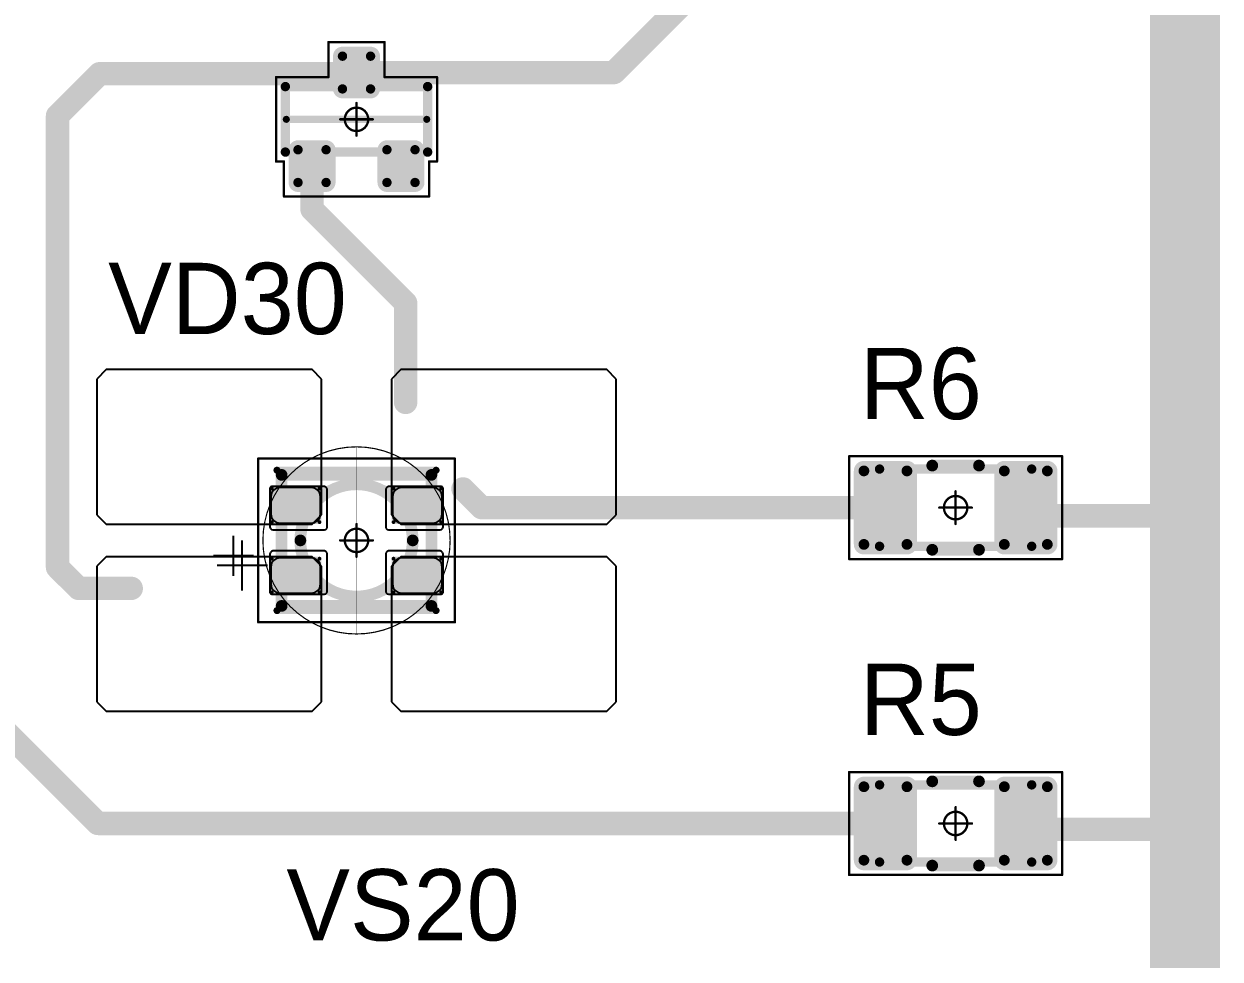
# Model space of a CAD drawing. Header units: millimetres. Extents: x 0 to 400, y 0 to 511.
# Drawn here: x 92.89 to 118.45, y 152.55 to 172.54 of the extents above; entities that cross this region are included whole.
import ezdxf

# ---------------------------------------------------------------- set-up
doc = ezdxf.new("R2010")
doc.units = ezdxf.units.MM
for name, color, linetype in [('Mechanical13', 56, 'Continuous'), ('Mechanical15', 56, 'Continuous'), ('Mechanical2', 216, 'Continuous'), ('TopLayer', 1, 'Continuous'), ('TopOverlay', 2, 'Continuous'), ('TopPaste', 8, 'Continuous'), ('TopSolder', 216, 'Continuous')]:
    doc.layers.add(name, color=color, linetype=linetype)

# ---------------------------------------------------------------- blocks, each defined once
blk = doc.blocks.new('SOT23_567')
at = {"layer": 'Mechanical13', "const_width": 0.2}
for points in [[(-0.7, 1.52), (0.7, 1.52)], [(-0.7, 1.52), (-0.7, -1.52)], [(0.7, 1.52), (0.7, -1.52)], [(-0.7, -1.52), (0.7, -1.52)]]:
    blk.add_lwpolyline(points, dxfattribs=at)
at = {"layer": 'Mechanical13', "const_width": 0.1}
for points in [[(-0.75, 1.52, 1), (-0.65, 1.52, 1)], [(-0.75, 1.52, 1), (-0.65, 1.52, 1)], [(0.65, 1.52, 1), (0.75, 1.52, 1)], [(0.65, 1.52, 1), (0.75, 1.52, 1)], [(-0.75, -1.52, 1), (-0.65, -1.52, 1)], [(-0.75, -1.52, 1), (-0.65, -1.52, 1)], [(0.65, -1.52, 1), (0.75, -1.52, 1)], [(0.65, -1.52, 1), (0.75, -1.52, 1)]]:
    blk.add_lwpolyline(points, format="xyb", close=True, dxfattribs=at)
at = {"layer": 'Mechanical15', "const_width": 0.05}
for points in [[(-1.65, 1.55), (-1.65, -1.55)], [(-1.65, 1.55), (-0.9, 1.55)], [(-0.9, 1.72), (-0.9, 1.55)], [(-0.9, 1.72), (0.9, 1.72)], [(0.9, 1.72), (0.9, 0.6)], [(0.9, 0.6), (1.65, 0.6)], [(1.65, 0.6), (1.65, -0.6)], [(0, 0.35), (0, -0.35)], [(-0.35, 0), (0.35, 0)], [(0.9, -0.6), (1.65, -0.6)], [(0.9, -0.6), (0.9, -1.72)], [(-1.65, -1.55), (-0.9, -1.55)], [(-0.9, -1.55), (-0.9, -1.72)], [(-0.9, -1.72), (0.9, -1.72)]]:
    blk.add_lwpolyline(points, dxfattribs=at)
at = {"layer": 'Mechanical15'}
for points, const_width in [([(-1.662, 1.55, 1), (-1.637, 1.55, 1)], 0.025), ([(-1.662, 1.55, 1), (-1.637, 1.55, 1)], 0.025), ([(-0.913, 1.72, 1), (-0.888, 1.72, 1)], 0.025), ([(-0.913, 1.72, 1), (-0.888, 1.72, 1)], 0.025), ([(-0.913, 1.55, 1), (-0.888, 1.55, 1)], 0.025), ([(-0.913, 1.55, 1), (-0.888, 1.55, 1)], 0.025), ([(0.888, 1.72, 1), (0.913, 1.72, 1)], 0.025), ([(0.888, 1.72, 1), (0.913, 1.72, 1)], 0.025), ([(0.888, 0.6, 1), (0.913, 0.6, 1)], 0.025), ([(0.888, 0.6, 1), (0.913, 0.6, 1)], 0.025), ([(1.637, 0.6, 1), (1.662, 0.6, 1)], 0.025), ([(1.637, 0.6, 1), (1.662, 0.6, 1)], 0.025), ([(0.25, 0, 1), (-0.25, 0, 1)], 0.05), ([(-0.012, 0.35, 1), (0.012, 0.35, 1)], 0.025), ([(-0.362, 0, 1), (-0.337, 0, 1)], 0.025), ([(-0.262, 0, 1), (-0.238, 0, 1)], 0.025), ([(0.238, 0, 1), (0.262, 0, 1)], 0.025), ([(0.337, 0, 1), (0.362, 0, 1)], 0.025), ([(-0.012, -0.35, 1), (0.012, -0.35, 1)], 0.025), ([(0.888, -0.6, 1), (0.913, -0.6, 1)], 0.025), ([(0.888, -0.6, 1), (0.913, -0.6, 1)], 0.025), ([(1.637, -0.6, 1), (1.662, -0.6, 1)], 0.025), ([(1.637, -0.6, 1), (1.662, -0.6, 1)], 0.025), ([(-1.662, -1.55, 1), (-1.637, -1.55, 1)], 0.025), ([(-1.662, -1.55, 1), (-1.637, -1.55, 1)], 0.025), ([(-0.913, -1.55, 1), (-0.888, -1.55, 1)], 0.025), ([(-0.913, -1.55, 1), (-0.888, -1.55, 1)], 0.025), ([(-0.913, -1.72, 1), (-0.888, -1.72, 1)], 0.025), ([(-0.913, -1.72, 1), (-0.888, -1.72, 1)], 0.025), ([(0.888, -1.72, 1), (0.913, -1.72, 1)], 0.025), ([(0.888, -1.72, 1), (0.913, -1.72, 1)], 0.025)]:
    blk.add_lwpolyline(points, format="xyb", close=True, dxfattribs=dict(at, const_width=const_width))
at = {"layer": 'TopLayer', "const_width": 0.1}
for points in [[(-1.4, 1.25, 1), (-1.3, 1.25, 1)], [(-0.7, 1.25, 1), (-0.6, 1.25, 1)], [(-1.4, 0.65, 1), (-1.3, 0.65, 1)], [(-0.7, 0.65, 1), (-0.6, 0.65, 1)], [(0.6, 0.3, 1), (0.7, 0.3, 1)], [(1.3, 0.3, 1), (1.4, 0.3, 1)], [(0.6, -0.3, 1), (0.7, -0.3, 1)], [(1.3, -0.3, 1), (1.4, -0.3, 1)], [(-1.4, -0.65, 1), (-1.3, -0.65, 1)], [(-0.7, -0.65, 1), (-0.6, -0.65, 1)], [(-1.4, -1.25, 1), (-1.3, -1.25, 1)], [(-0.7, -1.25, 1), (-0.6, -1.25, 1)]]:
    blk.add_lwpolyline(points, format="xyb", close=True, dxfattribs=at)
at = {"layer": 'TopLayer'}
for points in [[(-1.35, 1.35), (-1.35, 0.55), (-0.65, 1.35), (-0.65, 0.55)], [(-1.45, 1.25), (-1.45, 0.65), (-0.55, 1.25), (-0.55, 0.65)], [(0.55, 0.3), (0.55, -0.3), (1.45, 0.3), (1.45, -0.3)], [(0.65, 0.4), (0.65, -0.4), (1.35, 0.4), (1.35, -0.4)], [(-1.45, -0.65), (-1.45, -1.25), (-0.55, -0.65), (-0.55, -1.25)], [(-1.35, -0.55), (-1.35, -1.35), (-0.65, -0.55), (-0.65, -1.35)]]:
    blk.add_solid(points, dxfattribs=at)
at = {"layer": 'TopOverlay', "const_width": 0.15}
blk.add_lwpolyline([(0, 1.5), (0, -1.5)], dxfattribs=at)
at = {"layer": 'TopOverlay', "const_width": 0.075}
for points in [[(-0.038, 1.5, 1), (0.038, 1.5, 1)], [(-0.038, -1.5, 1), (0.038, -1.5, 1)]]:
    blk.add_lwpolyline(points, format="xyb", close=True, dxfattribs=at)
at = {"layer": 'TopPaste', "const_width": 0.075}
for points in [[(-1.387, 1.25, 1), (-1.313, 1.25, 1)], [(-0.687, 1.25, 1), (-0.613, 1.25, 1)], [(-1.387, 0.65, 1), (-1.313, 0.65, 1)], [(-0.687, 0.65, 1), (-0.613, 0.65, 1)], [(0.613, 0.3, 1), (0.687, 0.3, 1)], [(1.313, 0.3, 1), (1.387, 0.3, 1)], [(0.613, -0.3, 1), (0.687, -0.3, 1)], [(1.313, -0.3, 1), (1.387, -0.3, 1)], [(-1.387, -0.65, 1), (-1.313, -0.65, 1)], [(-0.687, -0.65, 1), (-0.613, -0.65, 1)], [(-1.387, -1.25, 1), (-1.313, -1.25, 1)], [(-0.687, -1.25, 1), (-0.613, -1.25, 1)]]:
    blk.add_lwpolyline(points, format="xyb", close=True, dxfattribs=at)
at = {"layer": 'TopPaste'}
for points in [[(-1.35, 1.325), (-1.35, 0.575), (-0.65, 1.325), (-0.65, 0.575)], [(-1.425, 1.25), (-1.425, 0.65), (-0.575, 1.25), (-0.575, 0.65)], [(0.575, 0.3), (0.575, -0.3), (1.425, 0.3), (1.425, -0.3)], [(0.65, 0.375), (0.65, -0.375), (1.35, 0.375), (1.35, -0.375)], [(-1.425, -0.65), (-1.425, -1.25), (-0.575, -0.65), (-0.575, -1.25)], [(-1.35, -0.575), (-1.35, -1.325), (-0.65, -0.575), (-0.65, -1.325)]]:
    blk.add_solid(points, dxfattribs=at)
at = {"layer": 'TopSolder', "const_width": 0.202}
for points in [[(-1.451, 1.25, 1), (-1.249, 1.25, 1)], [(-0.751, 1.25, 1), (-0.549, 1.25, 1)], [(-1.451, 0.65, 1), (-1.249, 0.65, 1)], [(-0.751, 0.65, 1), (-0.549, 0.65, 1)], [(0.549, 0.3, 1), (0.751, 0.3, 1)], [(1.249, 0.3, 1), (1.451, 0.3, 1)], [(0.549, -0.3, 1), (0.751, -0.3, 1)], [(1.249, -0.3, 1), (1.451, -0.3, 1)], [(-1.451, -0.65, 1), (-1.249, -0.65, 1)], [(-0.751, -0.65, 1), (-0.549, -0.65, 1)], [(-1.451, -1.25, 1), (-1.249, -1.25, 1)], [(-0.751, -1.25, 1), (-0.549, -1.25, 1)]]:
    blk.add_lwpolyline(points, format="xyb", close=True, dxfattribs=at)
at = {"layer": 'TopSolder'}
for points in [[(-1.35, 1.452), (-1.35, 0.448), (-0.65, 1.452), (-0.65, 0.448)], [(-1.552, 1.25), (-1.552, 0.65), (-0.448, 1.25), (-0.448, 0.65)], [(0.448, 0.3), (0.448, -0.3), (1.552, 0.3), (1.552, -0.3)], [(0.65, 0.502), (0.65, -0.502), (1.35, 0.502), (1.35, -0.502)], [(-1.35, -0.448), (-1.35, -1.452), (-0.65, -0.448), (-0.65, -1.452)], [(-1.552, -0.65), (-1.552, -1.25), (-0.448, -0.65), (-0.448, -1.25)]]:
    blk.add_solid(points, dxfattribs=at)
blk = doc.blocks.new('E65F_771')
at = {"layer": 'Mechanical13'}
for p, q in [((2.441, 1.071), (2.441, 0)), ((1.905, 0.536), (2.976, 0.536))]:
    blk.add_line(p, q, dxfattribs=at)
at = {"layer": 'Mechanical13', "const_width": 0.25}
for points in [[(-1.6, 1.4), (-1.6, -1.4)], [(1.6, 1.4), (-1.6, 1.4)], [(1.6, 1.4), (1.6, -1.4)], [(1.6, -1.4), (-1.6, -1.4)]]:
    blk.add_lwpolyline(points, dxfattribs=at)
at = {"layer": 'Mechanical13'}
for points, const_width in [([(-1.663, 1.4, 1), (-1.538, 1.4, 1)], 0.125), ([(-1.663, 1.4, 1), (-1.538, 1.4, 1)], 0.125), ([(1.2, 0, 1), (-1.2, 0, 1)], 0.25), ([(1.537, 1.4, 1), (1.662, 1.4, 1)], 0.125), ([(1.537, 1.4, 1), (1.662, 1.4, 1)], 0.125), ([(-1.263, 0, 1), (-1.138, 0, 1)], 0.125), ([(1.137, 0, 1), (1.262, 0, 1)], 0.125), ([(-1.663, -1.4, 1), (-1.538, -1.4, 1)], 0.125), ([(-1.663, -1.4, 1), (-1.538, -1.4, 1)], 0.125), ([(1.537, -1.4, 1), (1.662, -1.4, 1)], 0.125), ([(1.537, -1.4, 1), (1.662, -1.4, 1)], 0.125)]:
    blk.add_lwpolyline(points, format="xyb", close=True, dxfattribs=dict(at, const_width=const_width))
at = {"layer": 'Mechanical15', "const_width": 0.05}
for points in [[(2.1, 1.75), (-2.1, 1.75)], [(-2.1, 1.75), (-2.1, -1.75)], [(2.1, 1.75), (2.1, -1.75)], [(0, 0.35), (0, -0.35)], [(0, 0.35), (0, -0.35)], [(0.35, 0), (-0.35, 0)], [(0.35, 0), (-0.35, 0)], [(2.1, -1.75), (-2.1, -1.75)]]:
    blk.add_lwpolyline(points, dxfattribs=at)
at = {"layer": 'Mechanical15'}
for points, const_width in [([(-2.113, 1.75, 1), (-2.088, 1.75, 1)], 0.025), ([(-2.113, 1.75, 1), (-2.088, 1.75, 1)], 0.025), ([(2.087, 1.75, 1), (2.112, 1.75, 1)], 0.025), ([(2.087, 1.75, 1), (2.112, 1.75, 1)], 0.025), ([(0.25, 0, 1), (-0.25, 0, 1)], 0.05), ([(0.25, 0, 1), (-0.25, 0, 1)], 0.05), ([(-0.013, 0.35, 1), (0.012, 0.35, 1)], 0.025), ([(-0.013, 0.35, 1), (0.012, 0.35, 1)], 0.025), ([(-0.363, 0, 1), (-0.338, 0, 1)], 0.025), ([(-0.363, 0, 1), (-0.338, 0, 1)], 0.025), ([(-0.263, 0, 1), (-0.238, 0, 1)], 0.025), ([(-0.263, 0, 1), (-0.238, 0, 1)], 0.025), ([(0.237, 0, 1), (0.262, 0, 1)], 0.025), ([(0.237, 0, 1), (0.262, 0, 1)], 0.025), ([(0.337, 0, 1), (0.362, 0, 1)], 0.025), ([(0.337, 0, 1), (0.362, 0, 1)], 0.025), ([(-0.013, -0.35, 1), (0.012, -0.35, 1)], 0.025), ([(-0.013, -0.35, 1), (0.012, -0.35, 1)], 0.025), ([(-2.113, -1.75, 1), (-2.088, -1.75, 1)], 0.025), ([(-2.113, -1.75, 1), (-2.088, -1.75, 1)], 0.025), ([(2.087, -1.75, 1), (2.112, -1.75, 1)], 0.025), ([(2.087, -1.75, 1), (2.112, -1.75, 1)], 0.025)]:
    blk.add_lwpolyline(points, format="xyb", close=True, dxfattribs=dict(at, const_width=const_width))
at = {"layer": 'TopLayer'}
for p, q in [((-5.35, 3.65), (-5.55, 3.45)), ((-0.95, 3.65), (-5.35, 3.65)), ((-5.35, 3.65), (-5.35, 3.65)), ((-0.75, 3.45), (-0.95, 3.65)), ((0.95, 3.65), (0.75, 3.45)), ((5.35, 3.65), (0.95, 3.65)), ((0.95, 3.65), (0.95, 3.65)), ((5.55, 3.45), (5.35, 3.65)), ((-5.55, 3.45), (-5.55, 3.45)), ((-5.55, 3.45), (-5.55, 0.55)), ((-0.75, 0.55), (-0.75, 3.45)), ((0.75, 3.45), (0.75, 3.45)), ((0.75, 3.45), (0.75, 0.55)), ((5.55, 0.55), (5.55, 3.45)), ((-5.55, 0.55), (-5.35, 0.35)), ((-0.95, 0.35), (-0.75, 0.55)), ((0.75, 0.55), (0.95, 0.35)), ((5.35, 0.35), (5.55, 0.55)), ((-5.35, 0.35), (-0.95, 0.35)), ((0.95, 0.35), (5.35, 0.35)), ((-5.35, -0.35), (-5.55, -0.55)), ((-0.95, -0.35), (-5.35, -0.35)), ((-5.35, -0.35), (-5.35, -0.35)), ((-0.75, -0.55), (-0.95, -0.35)), ((0.95, -0.35), (0.75, -0.55)), ((5.35, -0.35), (0.95, -0.35)), ((0.95, -0.35), (0.95, -0.35)), ((5.55, -0.55), (5.35, -0.35)), ((-5.55, -0.55), (-5.55, -0.55)), ((-5.55, -0.55), (-5.55, -3.45)), ((-0.75, -3.45), (-0.75, -0.55)), ((0.75, -0.55), (0.75, -0.55)), ((0.75, -0.55), (0.75, -3.45)), ((5.55, -3.45), (5.55, -0.55)), ((-5.55, -3.45), (-5.35, -3.65)), ((-0.95, -3.65), (-0.75, -3.45)), ((0.75, -3.45), (0.95, -3.65)), ((5.35, -3.65), (5.55, -3.45)), ((-5.35, -3.65), (-0.95, -3.65)), ((0.95, -3.65), (5.35, -3.65))]:
    blk.add_line(p, q, dxfattribs=at)
at = {"layer": 'TopLayer', "const_width": 0.04}
for points in [[(-1.83, 1.11, 1), (-1.79, 1.11, 1)], [(-0.81, 1.11, 1), (-0.77, 1.11, 1)], [(0.77, 1.11, 1), (0.81, 1.11, 1)], [(1.79, 1.11, 1), (1.83, 1.11, 1)], [(-1.83, 0.39, 1), (-1.79, 0.39, 1)], [(-0.81, 0.39, 1), (-0.77, 0.39, 1)], [(0.77, 0.39, 1), (0.81, 0.39, 1)], [(1.79, 0.39, 1), (1.83, 0.39, 1)], [(-1.83, -0.39, 1), (-1.79, -0.39, 1)], [(-0.81, -0.39, 1), (-0.77, -0.39, 1)], [(0.77, -0.39, 1), (0.81, -0.39, 1)], [(1.79, -0.39, 1), (1.83, -0.39, 1)], [(-1.83, -1.11, 1), (-1.79, -1.11, 1)], [(-0.81, -1.11, 1), (-0.77, -1.11, 1)], [(0.77, -1.11, 1), (0.81, -1.11, 1)], [(1.79, -1.11, 1), (1.83, -1.11, 1)]]:
    blk.add_lwpolyline(points, format="xyb", close=True, dxfattribs=at)
at = {"layer": 'TopLayer'}
for points in [[(-1.85, 1.11), (-1.85, 0.39), (-0.75, 1.11), (-0.75, 0.39)], [(-1.81, 1.15), (-1.81, 0.35), (-0.79, 1.15), (-0.79, 0.35)], [(0.75, 1.11), (0.75, 0.39), (1.85, 1.11), (1.85, 0.39)], [(0.79, 1.15), (0.79, 0.35), (1.81, 1.15), (1.81, 0.35)], [(-1.85, -0.39), (-1.85, -1.11), (-0.75, -0.39), (-0.75, -1.11)], [(-1.81, -0.35), (-1.81, -1.15), (-0.79, -0.35), (-0.79, -1.15)], [(0.75, -0.39), (0.75, -1.11), (1.85, -0.39), (1.85, -1.11)], [(0.79, -0.35), (0.79, -1.15), (1.81, -0.35), (1.81, -1.15)]]:
    blk.add_solid(points, dxfattribs=at)
at = {"layer": 'TopOverlay'}
for p, q in [((2.628, 0.757), (2.628, -0.1)), ((2.2, 0.328), (3.057, 0.328))]:
    blk.add_line(p, q, dxfattribs=at)
at = {"layer": 'TopOverlay', "const_width": 0.15}
for points in [[(1.7, 1.5), (-1.7, 1.5)], [(1.7, -1.5), (-1.7, -1.5)]]:
    blk.add_lwpolyline(points, dxfattribs=at)
at = {"layer": 'TopOverlay', "const_width": 0.075}
for points in [[(-1.738, 1.5, 1), (-1.663, 1.5, 1)], [(1.662, 1.5, 1), (1.737, 1.5, 1)], [(-1.738, -1.5, 1), (-1.663, -1.5, 1)], [(1.662, -1.5, 1), (1.737, -1.5, 1)]]:
    blk.add_lwpolyline(points, format="xyb", close=True, dxfattribs=at)
at = {"layer": 'TopPaste'}
for p, q in [((-1.773, 1.073), (-1.814, 1.011)), ((-1.711, 1.114), (-1.773, 1.073)), ((-1.638, 1.129), (-1.711, 1.114)), ((-0.963, 1.129), (-1.638, 1.129)), ((-0.889, 1.114), (-0.963, 1.129)), ((-0.827, 1.073), (-0.889, 1.114)), ((-0.786, 1.011), (-0.827, 1.073)), ((0.827, 1.073), (0.786, 1.011)), ((0.889, 1.114), (0.827, 1.073)), ((0.962, 1.129), (0.889, 1.114)), ((1.637, 1.129), (0.962, 1.129)), ((1.711, 1.114), (1.637, 1.129)), ((1.773, 1.073), (1.711, 1.114)), ((1.814, 1.011), (1.773, 1.073)), ((-1.814, 1.011), (-1.829, 0.938)), ((-1.829, 0.938), (-1.829, 0.563)), ((-0.771, 0.938), (-0.786, 1.011)), ((-0.771, 0.563), (-0.771, 0.938)), ((0.786, 1.011), (0.771, 0.938)), ((0.771, 0.938), (0.771, 0.563)), ((1.829, 0.938), (1.814, 1.011)), ((1.829, 0.563), (1.829, 0.938)), ((-1.829, 0.563), (-1.814, 0.489)), ((-0.786, 0.489), (-0.771, 0.563)), ((0.771, 0.563), (0.786, 0.489)), ((1.814, 0.489), (1.829, 0.563)), ((-1.814, 0.489), (-1.773, 0.427)), ((-1.773, 0.427), (-1.711, 0.386)), ((-1.711, 0.386), (-1.638, 0.371)), ((-1.638, 0.371), (-0.963, 0.371)), ((-0.963, 0.371), (-0.889, 0.386)), ((-0.889, 0.386), (-0.827, 0.427)), ((-0.827, 0.427), (-0.786, 0.489)), ((0.786, 0.489), (0.827, 0.427)), ((0.827, 0.427), (0.889, 0.386)), ((0.889, 0.386), (0.962, 0.371)), ((0.962, 0.371), (1.637, 0.371)), ((1.637, 0.371), (1.711, 0.386)), ((1.711, 0.386), (1.773, 0.427)), ((1.773, 0.427), (1.814, 0.489)), ((-1.814, -0.489), (-1.829, -0.563)), ((-1.773, -0.427), (-1.814, -0.489)), ((-1.711, -0.386), (-1.773, -0.427)), ((-1.638, -0.371), (-1.711, -0.386)), ((-0.963, -0.371), (-1.638, -0.371)), ((-0.889, -0.386), (-0.963, -0.371)), ((-0.827, -0.427), (-0.889, -0.386)), ((-0.786, -0.489), (-0.827, -0.427)), ((-0.771, -0.563), (-0.786, -0.489)), ((0.786, -0.489), (0.771, -0.563)), ((0.827, -0.427), (0.786, -0.489)), ((0.889, -0.386), (0.827, -0.427)), ((0.962, -0.371), (0.889, -0.386)), ((1.637, -0.371), (0.962, -0.371)), ((1.711, -0.386), (1.637, -0.371)), ((1.773, -0.427), (1.711, -0.386)), ((1.814, -0.489), (1.773, -0.427)), ((1.829, -0.563), (1.814, -0.489)), ((-1.829, -0.563), (-1.829, -0.938)), ((-0.771, -0.938), (-0.771, -0.563)), ((0.771, -0.563), (0.771, -0.938)), ((1.829, -0.938), (1.829, -0.563)), ((-1.829, -0.938), (-1.814, -1.011)), ((-1.814, -1.011), (-1.773, -1.073)), ((-0.827, -1.073), (-0.786, -1.011)), ((-0.786, -1.011), (-0.771, -0.938)), ((0.771, -0.938), (0.786, -1.011)), ((0.786, -1.011), (0.827, -1.073)), ((1.773, -1.073), (1.814, -1.011)), ((1.814, -1.011), (1.829, -0.938)), ((-1.773, -1.073), (-1.711, -1.114)), ((-1.711, -1.114), (-1.638, -1.129)), ((-1.638, -1.129), (-0.963, -1.129)), ((-0.963, -1.129), (-0.889, -1.114)), ((-0.889, -1.114), (-0.827, -1.073)), ((0.827, -1.073), (0.889, -1.114)), ((0.889, -1.114), (0.962, -1.129)), ((0.962, -1.129), (1.637, -1.129)), ((1.637, -1.129), (1.711, -1.114)), ((1.711, -1.114), (1.773, -1.073))]:
    blk.add_line(p, q, dxfattribs=at)
at = {"layer": 'TopSolder'}
for p, q in [((-1.842, 1.129), (-1.85, 1.111)), ((-1.85, 1.111), (-1.85, 1.101)), ((-1.85, 1.101), (-1.85, 1.101)), ((-1.85, 1.101), (-1.85, 0.301)), ((-1.828, 1.143), (-1.842, 1.129)), ((-1.81, 1.151), (-1.828, 1.143)), ((-1.8, 1.151), (-1.81, 1.151)), ((-0.7, 1.151), (-1.8, 1.151)), ((-0.685, 1.151), (-0.7, 1.151)), ((-0.7, 1.151), (-0.7, 1.151)), ((-0.658, 1.139), (-0.685, 1.151)), ((-0.636, 1.118), (-0.658, 1.139)), ((-0.625, 1.09), (-0.636, 1.118)), ((-0.625, 1.076), (-0.625, 1.09)), ((-0.625, 0.301), (-0.625, 1.076)), ((0.636, 1.118), (0.625, 1.09)), ((0.625, 1.09), (0.625, 1.076)), ((0.625, 1.076), (0.625, 1.076)), ((0.625, 1.076), (0.625, 0.301)), ((0.657, 1.139), (0.636, 1.118)), ((0.685, 1.151), (0.657, 1.139)), ((0.7, 1.151), (0.685, 1.151)), ((1.8, 1.151), (0.7, 1.151)), ((1.81, 1.151), (1.8, 1.151)), ((1.8, 1.151), (1.8, 1.151)), ((1.828, 1.143), (1.81, 1.151)), ((1.842, 1.129), (1.828, 1.143)), ((1.85, 1.111), (1.842, 1.129)), ((1.85, 1.101), (1.85, 1.111)), ((1.85, 0.301), (1.85, 1.101)), ((-1.85, 0.301), (-1.85, 0.286)), ((-1.85, 0.286), (-1.839, 0.258)), ((-1.839, 0.258), (-1.818, 0.237)), ((-0.658, 0.237), (-0.636, 0.258)), ((-0.636, 0.258), (-0.625, 0.286)), ((-0.625, 0.286), (-0.625, 0.301)), ((-0.625, 0.301), (-0.625, 0.301)), ((0.625, 0.301), (0.625, 0.286)), ((0.625, 0.286), (0.636, 0.258)), ((0.636, 0.258), (0.657, 0.237)), ((1.817, 0.237), (1.839, 0.258)), ((1.839, 0.258), (1.85, 0.286)), ((1.85, 0.286), (1.85, 0.301)), ((1.85, 0.301), (1.85, 0.301)), ((-1.818, 0.237), (-1.79, 0.226)), ((-1.79, 0.226), (-1.775, 0.226)), ((-1.775, 0.226), (-1.775, 0.226)), ((-1.775, 0.226), (-0.7, 0.226)), ((-0.7, 0.226), (-0.685, 0.226)), ((-0.685, 0.226), (-0.658, 0.237)), ((0.657, 0.237), (0.685, 0.226)), ((0.685, 0.226), (0.7, 0.226)), ((0.7, 0.226), (0.7, 0.226)), ((0.7, 0.226), (1.775, 0.226)), ((1.775, 0.226), (1.79, 0.226)), ((1.79, 0.226), (1.817, 0.237)), ((-1.818, -0.236), (-1.839, -0.257)), ((-1.79, -0.224), (-1.818, -0.236)), ((-1.775, -0.224), (-1.79, -0.224)), ((-0.7, -0.224), (-1.775, -0.224)), ((-0.685, -0.224), (-0.7, -0.224)), ((-0.7, -0.224), (-0.7, -0.224)), ((-0.658, -0.236), (-0.685, -0.224)), ((-0.636, -0.257), (-0.658, -0.236)), ((0.657, -0.236), (0.636, -0.257)), ((0.685, -0.224), (0.657, -0.236)), ((0.7, -0.224), (0.685, -0.224)), ((1.775, -0.224), (0.7, -0.224)), ((1.79, -0.224), (1.775, -0.224)), ((1.775, -0.224), (1.775, -0.224)), ((1.817, -0.236), (1.79, -0.224)), ((1.839, -0.257), (1.817, -0.236)), ((-1.839, -0.257), (-1.85, -0.285)), ((-1.85, -0.285), (-1.85, -0.299)), ((-1.85, -0.299), (-1.85, -0.299)), ((-1.85, -0.299), (-1.85, -1.099)), ((-0.625, -0.285), (-0.636, -0.257)), ((-0.625, -0.299), (-0.625, -0.285)), ((-0.625, -1.074), (-0.625, -0.299)), ((0.636, -0.257), (0.625, -0.285)), ((0.625, -0.285), (0.625, -0.299)), ((0.625, -0.299), (0.625, -0.299)), ((0.625, -0.299), (0.625, -1.074)), ((1.85, -0.285), (1.839, -0.257)), ((1.85, -0.299), (1.85, -0.285)), ((1.85, -1.099), (1.85, -0.299)), ((-1.85, -1.099), (-1.85, -1.109)), ((-1.85, -1.109), (-1.842, -1.128)), ((-1.842, -1.128), (-1.828, -1.142)), ((-1.828, -1.142), (-1.81, -1.149)), ((-1.81, -1.149), (-1.8, -1.149)), ((-1.8, -1.149), (-0.7, -1.149)), ((-1.8, -1.149), (-1.8, -1.149)), ((-0.7, -1.149), (-0.685, -1.149)), ((-0.685, -1.149), (-0.658, -1.138)), ((-0.658, -1.138), (-0.636, -1.117)), ((-0.636, -1.117), (-0.625, -1.089)), ((-0.625, -1.089), (-0.625, -1.074)), ((-0.625, -1.074), (-0.625, -1.074)), ((0.625, -1.074), (0.625, -1.089)), ((0.625, -1.089), (0.636, -1.117)), ((0.636, -1.117), (0.657, -1.138)), ((0.657, -1.138), (0.685, -1.149)), ((0.685, -1.149), (0.7, -1.149)), ((0.7, -1.149), (1.8, -1.149)), ((0.7, -1.149), (0.7, -1.149)), ((1.8, -1.149), (1.81, -1.149)), ((1.81, -1.149), (1.828, -1.142)), ((1.828, -1.142), (1.842, -1.128)), ((1.842, -1.128), (1.85, -1.109)), ((1.85, -1.109), (1.85, -1.099)), ((1.85, -1.099), (1.85, -1.099))]:
    blk.add_line(p, q, dxfattribs=at)
blk = doc.blocks.new('RC1206S_840')
at = {"layer": 'Mechanical13', "const_width": 0.2}
for points in [[(-1.625, -0.825), (-1.625, 0.825)], [(-1.625, 0.825), (1.625, 0.825)], [(1.625, -0.825), (1.625, 0.825)], [(-1.625, -0.825), (1.625, -0.825)]]:
    blk.add_lwpolyline(points, dxfattribs=at)
at = {"layer": 'Mechanical13', "const_width": 0.1}
for points in [[(-1.675, 0.825, 1), (-1.575, 0.825, 1)], [(-1.675, 0.825, 1), (-1.575, 0.825, 1)], [(1.575, 0.825, 1), (1.675, 0.825, 1)], [(1.575, 0.825, 1), (1.675, 0.825, 1)], [(-1.675, -0.825, 1), (-1.575, -0.825, 1)], [(-1.675, -0.825, 1), (-1.575, -0.825, 1)], [(1.575, -0.825, 1), (1.675, -0.825, 1)], [(1.575, -0.825, 1), (1.675, -0.825, 1)]]:
    blk.add_lwpolyline(points, format="xyb", close=True, dxfattribs=at)
at = {"layer": 'Mechanical15', "const_width": 0.05}
for points in [[(-2.275, -1.1), (-2.275, 1.1)], [(-2.275, 1.1), (2.275, 1.1)], [(2.275, -1.1), (2.275, 1.1)], [(0, -0.35), (0, 0.35)], [(-0.35, 0), (0.35, 0)], [(-2.275, -1.1), (2.275, -1.1)]]:
    blk.add_lwpolyline(points, dxfattribs=at)
at = {"layer": 'Mechanical15'}
for points, const_width in [([(-2.287, 1.1, 1), (-2.262, 1.1, 1)], 0.025), ([(-2.287, 1.1, 1), (-2.262, 1.1, 1)], 0.025), ([(2.262, 1.1, 1), (2.287, 1.1, 1)], 0.025), ([(2.262, 1.1, 1), (2.287, 1.1, 1)], 0.025), ([(0.25, 0, 1), (-0.25, 0, 1)], 0.05), ([(-0.012, 0.35, 1), (0.012, 0.35, 1)], 0.025), ([(-0.362, 0, 1), (-0.337, 0, 1)], 0.025), ([(-0.262, 0, 1), (-0.238, 0, 1)], 0.025), ([(0.238, 0, 1), (0.262, 0, 1)], 0.025), ([(0.337, 0, 1), (0.362, 0, 1)], 0.025), ([(-0.012, -0.35, 1), (0.012, -0.35, 1)], 0.025), ([(-2.287, -1.1, 1), (-2.262, -1.1, 1)], 0.025), ([(-2.287, -1.1, 1), (-2.262, -1.1, 1)], 0.025), ([(2.262, -1.1, 1), (2.287, -1.1, 1)], 0.025), ([(2.262, -1.1, 1), (2.287, -1.1, 1)], 0.025)]:
    blk.add_lwpolyline(points, format="xyb", close=True, dxfattribs=dict(at, const_width=const_width))
at = {"layer": 'TopLayer', "const_width": 0.115}
for points in [[(-2.017, 0.785, 1), (-1.902, 0.785, 1)], [(-1.098, 0.785, 1), (-0.982, 0.785, 1)], [(0.982, 0.785, 1), (1.098, 0.785, 1)], [(1.902, 0.785, 1), (2.017, 0.785, 1)], [(-2.017, -0.785, 1), (-1.902, -0.785, 1)], [(-1.098, -0.785, 1), (-0.982, -0.785, 1)], [(0.982, -0.785, 1), (1.098, -0.785, 1)], [(1.902, -0.785, 1), (2.017, -0.785, 1)]]:
    blk.add_lwpolyline(points, format="xyb", close=True, dxfattribs=at)
at = {"layer": 'TopLayer'}
for points in [[(-2.075, -0.785), (-0.925, -0.785), (-2.075, 0.785), (-0.925, 0.785)], [(-1.96, -0.9), (-1.04, -0.9), (-1.96, 0.9), (-1.04, 0.9)], [(0.925, -0.785), (2.075, -0.785), (0.925, 0.785), (2.075, 0.785)], [(1.04, -0.9), (1.96, -0.9), (1.04, 0.9), (1.96, 0.9)]]:
    blk.add_solid(points, dxfattribs=at)
at = {"layer": 'TopOverlay', "const_width": 0.25}
for points in [[(-0.5, 0.9), (0.5, 0.9)], [(-0.5, -0.9), (0.5, -0.9)]]:
    blk.add_lwpolyline(points, dxfattribs=at)
at = {"layer": 'TopOverlay', "const_width": 0.125}
for points in [[(-0.562, 0.9, 1), (-0.437, 0.9, 1)], [(0.437, 0.9, 1), (0.562, 0.9, 1)], [(-0.562, -0.9, 1), (-0.437, -0.9, 1)], [(0.437, -0.9, 1), (0.562, -0.9, 1)]]:
    blk.add_lwpolyline(points, format="xyb", close=True, dxfattribs=at)
at = {"layer": 'TopPaste', "const_width": 0.09}
for points in [[(-2.005, 0.785, 1), (-1.915, 0.785, 1)], [(-1.085, 0.785, 1), (-0.995, 0.785, 1)], [(0.995, 0.785, 1), (1.085, 0.785, 1)], [(1.915, 0.785, 1), (2.005, 0.785, 1)], [(-2.005, -0.785, 1), (-1.915, -0.785, 1)], [(-1.085, -0.785, 1), (-0.995, -0.785, 1)], [(0.995, -0.785, 1), (1.085, -0.785, 1)], [(1.915, -0.785, 1), (2.005, -0.785, 1)]]:
    blk.add_lwpolyline(points, format="xyb", close=True, dxfattribs=at)
at = {"layer": 'TopPaste'}
for points in [[(-2.05, -0.785), (-0.95, -0.785), (-2.05, 0.785), (-0.95, 0.785)], [(-1.96, -0.875), (-1.04, -0.875), (-1.96, 0.875), (-1.04, 0.875)], [(0.95, -0.785), (2.05, -0.785), (0.95, 0.785), (2.05, 0.785)], [(1.04, -0.875), (1.96, -0.875), (1.04, 0.875), (1.96, 0.875)]]:
    blk.add_solid(points, dxfattribs=at)
at = {"layer": 'TopSolder', "const_width": 0.215}
for points in [[(-2.067, 0.785, 1), (-1.852, 0.785, 1)], [(-1.148, 0.785, 1), (-0.933, 0.785, 1)], [(0.933, 0.785, 1), (1.148, 0.785, 1)], [(1.852, 0.785, 1), (2.067, 0.785, 1)], [(-2.067, -0.785, 1), (-1.852, -0.785, 1)], [(-1.148, -0.785, 1), (-0.933, -0.785, 1)], [(0.933, -0.785, 1), (1.148, -0.785, 1)], [(1.852, -0.785, 1), (2.067, -0.785, 1)]]:
    blk.add_lwpolyline(points, format="xyb", close=True, dxfattribs=at)
at = {"layer": 'TopSolder'}
for points in [[(-2.175, -0.785), (-0.825, -0.785), (-2.175, 0.785), (-0.825, 0.785)], [(-1.96, -1), (-1.04, -1), (-1.96, 1), (-1.04, 1)], [(0.825, -0.785), (2.175, -0.785), (0.825, 0.785), (2.175, 0.785)], [(1.04, -1), (1.96, -1), (1.04, 1), (1.96, 1)]]:
    blk.add_solid(points, dxfattribs=at)
blk = doc.blocks.new('RC1206S_841')
at = {"layer": 'Mechanical13', "const_width": 0.2}
for points in [[(-1.625, -0.825), (-1.625, 0.825)], [(-1.625, 0.825), (1.625, 0.825)], [(1.625, -0.825), (1.625, 0.825)], [(-1.625, -0.825), (1.625, -0.825)]]:
    blk.add_lwpolyline(points, dxfattribs=at)
at = {"layer": 'Mechanical13', "const_width": 0.1}
for points in [[(-1.675, 0.825, 1), (-1.575, 0.825, 1)], [(-1.675, 0.825, 1), (-1.575, 0.825, 1)], [(1.575, 0.825, 1), (1.675, 0.825, 1)], [(1.575, 0.825, 1), (1.675, 0.825, 1)], [(-1.675, -0.825, 1), (-1.575, -0.825, 1)], [(-1.675, -0.825, 1), (-1.575, -0.825, 1)], [(1.575, -0.825, 1), (1.675, -0.825, 1)], [(1.575, -0.825, 1), (1.675, -0.825, 1)]]:
    blk.add_lwpolyline(points, format="xyb", close=True, dxfattribs=at)
at = {"layer": 'Mechanical15', "const_width": 0.05}
for points in [[(-2.275, -1.1), (-2.275, 1.1)], [(-2.275, 1.1), (2.275, 1.1)], [(2.275, -1.1), (2.275, 1.1)], [(0, -0.35), (0, 0.35)], [(-0.35, 0), (0.35, 0)], [(-2.275, -1.1), (2.275, -1.1)]]:
    blk.add_lwpolyline(points, dxfattribs=at)
at = {"layer": 'Mechanical15'}
for points, const_width in [([(-2.287, 1.1, 1), (-2.262, 1.1, 1)], 0.025), ([(-2.287, 1.1, 1), (-2.262, 1.1, 1)], 0.025), ([(2.262, 1.1, 1), (2.287, 1.1, 1)], 0.025), ([(2.262, 1.1, 1), (2.287, 1.1, 1)], 0.025), ([(0.25, 0, 1), (-0.25, 0, 1)], 0.05), ([(-0.012, 0.35, 1), (0.012, 0.35, 1)], 0.025), ([(-0.362, 0, 1), (-0.337, 0, 1)], 0.025), ([(-0.262, 0, 1), (-0.238, 0, 1)], 0.025), ([(0.238, 0, 1), (0.262, 0, 1)], 0.025), ([(0.337, 0, 1), (0.362, 0, 1)], 0.025), ([(-0.012, -0.35, 1), (0.012, -0.35, 1)], 0.025), ([(-2.287, -1.1, 1), (-2.262, -1.1, 1)], 0.025), ([(-2.287, -1.1, 1), (-2.262, -1.1, 1)], 0.025), ([(2.262, -1.1, 1), (2.287, -1.1, 1)], 0.025), ([(2.262, -1.1, 1), (2.287, -1.1, 1)], 0.025)]:
    blk.add_lwpolyline(points, format="xyb", close=True, dxfattribs=dict(at, const_width=const_width))
at = {"layer": 'TopLayer', "const_width": 0.115}
for points in [[(-2.017, 0.785, 1), (-1.902, 0.785, 1)], [(-1.098, 0.785, 1), (-0.982, 0.785, 1)], [(0.982, 0.785, 1), (1.098, 0.785, 1)], [(1.902, 0.785, 1), (2.017, 0.785, 1)], [(-2.017, -0.785, 1), (-1.902, -0.785, 1)], [(-1.098, -0.785, 1), (-0.982, -0.785, 1)], [(0.982, -0.785, 1), (1.098, -0.785, 1)], [(1.902, -0.785, 1), (2.017, -0.785, 1)]]:
    blk.add_lwpolyline(points, format="xyb", close=True, dxfattribs=at)
at = {"layer": 'TopLayer'}
for points in [[(-2.075, -0.785), (-0.925, -0.785), (-2.075, 0.785), (-0.925, 0.785)], [(-1.96, -0.9), (-1.04, -0.9), (-1.96, 0.9), (-1.04, 0.9)], [(0.925, -0.785), (2.075, -0.785), (0.925, 0.785), (2.075, 0.785)], [(1.04, -0.9), (1.96, -0.9), (1.04, 0.9), (1.96, 0.9)]]:
    blk.add_solid(points, dxfattribs=at)
at = {"layer": 'TopOverlay', "const_width": 0.25}
for points in [[(-0.5, 0.9), (0.5, 0.9)], [(-0.5, -0.9), (0.5, -0.9)]]:
    blk.add_lwpolyline(points, dxfattribs=at)
at = {"layer": 'TopOverlay', "const_width": 0.125}
for points in [[(-0.562, 0.9, 1), (-0.437, 0.9, 1)], [(0.437, 0.9, 1), (0.562, 0.9, 1)], [(-0.562, -0.9, 1), (-0.437, -0.9, 1)], [(0.437, -0.9, 1), (0.562, -0.9, 1)]]:
    blk.add_lwpolyline(points, format="xyb", close=True, dxfattribs=at)
at = {"layer": 'TopPaste', "const_width": 0.09}
for points in [[(-2.005, 0.785, 1), (-1.915, 0.785, 1)], [(-1.085, 0.785, 1), (-0.995, 0.785, 1)], [(0.995, 0.785, 1), (1.085, 0.785, 1)], [(1.915, 0.785, 1), (2.005, 0.785, 1)], [(-2.005, -0.785, 1), (-1.915, -0.785, 1)], [(-1.085, -0.785, 1), (-0.995, -0.785, 1)], [(0.995, -0.785, 1), (1.085, -0.785, 1)], [(1.915, -0.785, 1), (2.005, -0.785, 1)]]:
    blk.add_lwpolyline(points, format="xyb", close=True, dxfattribs=at)
at = {"layer": 'TopPaste'}
for points in [[(-2.05, -0.785), (-0.95, -0.785), (-2.05, 0.785), (-0.95, 0.785)], [(-1.96, -0.875), (-1.04, -0.875), (-1.96, 0.875), (-1.04, 0.875)], [(0.95, -0.785), (2.05, -0.785), (0.95, 0.785), (2.05, 0.785)], [(1.04, -0.875), (1.96, -0.875), (1.04, 0.875), (1.96, 0.875)]]:
    blk.add_solid(points, dxfattribs=at)
at = {"layer": 'TopSolder', "const_width": 0.215}
for points in [[(-2.067, 0.785, 1), (-1.852, 0.785, 1)], [(-1.148, 0.785, 1), (-0.933, 0.785, 1)], [(0.933, 0.785, 1), (1.148, 0.785, 1)], [(1.852, 0.785, 1), (2.067, 0.785, 1)], [(-2.067, -0.785, 1), (-1.852, -0.785, 1)], [(-1.148, -0.785, 1), (-0.933, -0.785, 1)], [(0.933, -0.785, 1), (1.148, -0.785, 1)], [(1.852, -0.785, 1), (2.067, -0.785, 1)]]:
    blk.add_lwpolyline(points, format="xyb", close=True, dxfattribs=at)
at = {"layer": 'TopSolder'}
for points in [[(-2.175, -0.785), (-0.825, -0.785), (-2.175, 0.785), (-0.825, 0.785)], [(-1.96, -1), (-1.04, -1), (-1.96, 1), (-1.04, 1)], [(0.825, -0.785), (2.175, -0.785), (0.825, 0.785), (2.175, 0.785)], [(1.04, -1), (1.96, -1), (1.04, 1), (1.96, 1)]]:
    blk.add_solid(points, dxfattribs=at)

msp = doc.modelspace()

# ---------------------------------------------------------------- linework, layer by layer
at = {"layer": 'Mechanical2'}
for points, const_width in [([(102, 161.5, 1), (98, 161.5, 1)], 0.0254), ([(100, 163.5, 1), (100, 163.5, 1)], 0.0005), ([(97.994, 161.5, 1), (98.006, 161.5, 1)], 0.0127), ([(98, 161.5, 1), (98, 161.5, 1)], 0.0005), ([(101.994, 161.5, 1), (102.006, 161.5, 1)], 0.0127), ([(102, 161.5, 1), (102, 161.5, 1)], 0.0005), ([(100, 159.5, 1), (100, 159.5, 1)], 0.0005)]:
    msp.add_lwpolyline(points, format="xyb", close=True, dxfattribs=dict(at, const_width=const_width))
at = {"layer": 'Mechanical2', "const_width": 0.001}
for points in [[(100, 159.5), (100, 163.5)], [(98, 161.5), (102, 161.5)]]:
    msp.add_lwpolyline(points, dxfattribs=at)
at = {"layer": 'TopLayer'}
for points, const_width in [([(117.7, 162.025), (117.7, 216.624)], 1.5), ([(105.5, 171.5), (107.2, 173.2)], 0.5), ([(100, 171.5), (105.5, 171.5)], 0.5), ([(93.612, 170.575), (94.512, 171.475)], 0.5), ([(94.512, 171.475), (99.912, 171.475)], 0.5), ([(93.612, 160.925), (93.612, 170.575)], 0.5), ([(99.05, 168.575), (99.05, 169.5)], 0.5), ([(99.05, 168.575), (101.05, 166.575)], 0.5), ([(101.05, 164.45), (101.05, 166.575)], 0.5), ([(102.275, 162.6), (102.675, 162.2)], 0.5), ([(117.7, 155.325), (117.7, 162.025)], 1.5), ([(87.675, 162.25), (94.475, 155.45)], 0.5), ([(102.675, 162.2), (111.3, 162.2)], 0.5), ([(114.3, 162.2), (114.475, 162.025)], 0.5), ([(114.475, 162.025), (117.7, 162.025)], 0.5), ([(93.612, 160.925), (94.062, 160.475)], 0.5), ([(94.062, 160.475), (95.187, 160.475)], 0.5), ([(117.7, 142.375), (117.7, 155.325)], 1.5), ([(94.475, 155.45), (111.3, 155.45)], 0.5), ([(114.3, 155.45), (114.425, 155.325)], 0.5), ([(114.425, 155.325), (117.7, 155.325)], 0.5)]:
    msp.add_lwpolyline(points, dxfattribs=dict(at, const_width=const_width))
for points, const_width in [([(99.875, 171.5, 1), (100.125, 171.5, 1)], 0.25), ([(105.375, 171.5, 1), (105.625, 171.5, 1)], 0.25), ([(105.375, 171.5, 1), (105.625, 171.5, 1)], 0.25), ([(94.387, 171.475, 1), (94.637, 171.475, 1)], 0.25), ([(94.387, 171.475, 1), (94.637, 171.475, 1)], 0.25), ([(99.787, 171.475, 1), (100.037, 171.475, 1)], 0.25), ([(93.487, 170.575, 1), (93.737, 170.575, 1)], 0.25), ([(93.487, 170.575, 1), (93.737, 170.575, 1)], 0.25), ([(98.925, 169.5, 1), (99.175, 169.5, 1)], 0.25), ([(98.925, 168.575, 1), (99.175, 168.575, 1)], 0.25), ([(98.925, 168.575, 1), (99.175, 168.575, 1)], 0.25), ([(100.925, 166.575, 1), (101.175, 166.575, 1)], 0.25), ([(100.925, 166.575, 1), (101.175, 166.575, 1)], 0.25), ([(100.925, 164.45, 1), (101.175, 164.45, 1)], 0.25), ([(102.15, 162.6, 1), (102.4, 162.6, 1)], 0.25), ([(117.325, 162.025, 1), (118.075, 162.025, 1)], 0.75), ([(117.325, 162.025, 1), (118.075, 162.025, 1)], 0.75), ([(102.55, 162.2, 1), (102.8, 162.2, 1)], 0.25), ([(102.55, 162.2, 1), (102.8, 162.2, 1)], 0.25), ([(111.175, 162.2, 1), (111.425, 162.2, 1)], 0.25), ([(114.175, 162.2, 1), (114.425, 162.2, 1)], 0.25), ([(114.35, 162.025, 1), (114.6, 162.025, 1)], 0.25), ([(114.35, 162.025, 1), (114.6, 162.025, 1)], 0.25), ([(117.575, 162.025, 1), (117.825, 162.025, 1)], 0.25), ([(93.487, 160.925, 1), (93.737, 160.925, 1)], 0.25), ([(93.487, 160.925, 1), (93.737, 160.925, 1)], 0.25), ([(93.937, 160.475, 1), (94.187, 160.475, 1)], 0.25), ([(93.937, 160.475, 1), (94.187, 160.475, 1)], 0.25), ([(95.062, 160.475, 1), (95.312, 160.475, 1)], 0.25), ([(117.325, 155.325, 1), (118.075, 155.325, 1)], 0.75), ([(117.325, 155.325, 1), (118.075, 155.325, 1)], 0.75), ([(94.35, 155.45, 1), (94.6, 155.45, 1)], 0.25), ([(94.35, 155.45, 1), (94.6, 155.45, 1)], 0.25), ([(111.175, 155.45, 1), (111.425, 155.45, 1)], 0.25), ([(114.175, 155.45, 1), (114.425, 155.45, 1)], 0.25), ([(114.3, 155.325, 1), (114.55, 155.325, 1)], 0.25), ([(114.3, 155.325, 1), (114.55, 155.325, 1)], 0.25), ([(117.575, 155.325, 1), (117.825, 155.325, 1)], 0.25)]:
    msp.add_lwpolyline(points, format="xyb", close=True, dxfattribs=dict(at, const_width=const_width))

# ---------------------------------------------------------------- block references
for name, p, rotation in [('SOT23_567', (100, 170.5), 90), ('E65F_771', (100, 161.5), 180)]:
    msp.add_blockref(name, p, dxfattribs=dict(rotation=rotation))
for name, p in [('RC1206S_840', (112.8, 162.2)), ('RC1206S_841', (112.8, 155.45))]:
    msp.add_blockref(name, p)

# ---------------------------------------------------------------- texts
at = {"layer": 'TopOverlay'}
for s, p in [('VD30', (94.695, 165.91)), ('R6', (110.755, 164.092)), ('R5', (110.755, 157.342)), ('VS20', (98.501, 152.949))]:
    msp.add_text(s, height=1.524, dxfattribs=at).set_placement(p)

doc.saveas('drawing.dxf')
